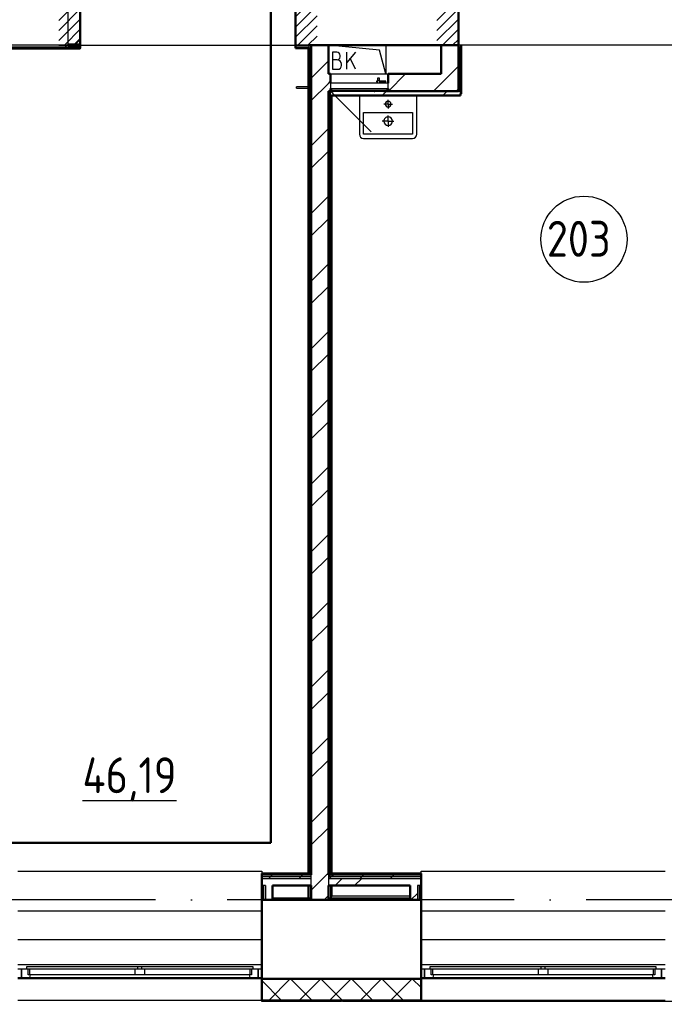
# Model space of a CAD drawing. Header units: millimetres. Extents: x -1073752 to 1436911, y -1379358 to 94781.
# Drawn here: x -1051686 to -1047193, y -1027063 to -1020223 of the extents above; entities that cross this region are included whole.
import ezdxf

# ---------------------------------------------------------------- set-up
doc = ezdxf.new("R2010")
doc.units = ezdxf.units.MM
doc.linetypes.add('ADSK_Линия сетки', pattern=[25, 20, -2.5, 0, -2.5])
doc.linetypes.add('ADSK_Штриховая_ш2 п1_5', pattern=[4.5, 3, -1.5])
for name, color, linetype, lineweight in [('_ Окна', 7, 'Continuous', 9), ('Двери', 252, 'Continuous', 9), ('лс', 5, 'Continuous', 30), ('Марки помещений', 7, 'Continuous', 20), ('Оборудование', 7, 'Continuous', 18), ('Ограждение', 252, 'Continuous', 9), ('Окна', 7, 'Continuous', 9), ('Оси', 252, 'Continuous', 9), ('Перекрытие', 252, 'Continuous', 18), ('Стены внутренние', 7, 'Continuous', 18), ('Стены наружные', 7, 'Continuous', 18), ('Стены штриховка', 7, 'Continuous', 9), ('Узлы', 7, 'Continuous', 18)]:
    doc.layers.add(name, color=color, linetype=linetype, lineweight=lineweight)
doc.styles.add('GOST Common_2', font='', dxfattribs={"width": 0.9, "height": 250})
doc.styles.get('GOST Common_2').set_extended_font_data('GOST type B')

# ---------------------------------------------------------------- blocks, each defined once
blk = doc.blocks.new('2 этаж')
at = {"layer": 'Двери', "lineweight": 18, "true_color": 0x636466}
h = blk.add_hatch(dxfattribs=at)
h.set_pattern_fill('FP_2', color=251, style=0, pattern_type=2)
h.set_pattern_definition([(45, (108141.006, -12489.253), (-35.3553, 35.3553), [])])
h.paths.add_polyline_path([(109150.1, -12684.3), (109166, -12684.3), (109166, -12294.3), (109016, -12294.3), (109016, -12684.3)])
h.paths.add_polyline_path([(107516, -12684.3), (107516, -12294.3), (107366, -12294.3), (107366, -12684.3)])
h = blk.add_hatch(dxfattribs=at)
h.set_pattern_fill('FP_2', color=251, style=0, pattern_type=2)
h.set_pattern_definition([(45, (110776.005, -12489.253), (-35.3553, 35.3553), [])])
h.paths.add_polyline_path([(111785.1, -12684.3), (111801, -12684.3), (111801, -12294.3), (111651, -12294.3), (111651, -12684.3)])
h.paths.add_polyline_path([(110151, -12684.3), (110151, -12294.3), (110001, -12294.3), (110001, -12684.3)])
at = {"color": 251, "lineweight": 18, "true_color": 0x636466}
for p, q in [((109601.4, -12720.1), (109246, -12684.3)), ((109646, -12884.3), (109601.4, -12720.1)), ((109646, -12684.3), (109646, -12884.3)), ((109303.4, -12732.5), (109273.4, -12732.5)), ((109273.4, -12732.5), (109273.4, -12852.5)), ((109306.7, -12785.8), (109273.4, -12785.8)), ((109326.7, -12765.8), (109326.7, -12755.8)), ((109433.4, -12732.5), (109373.4, -12804)), ((109373.4, -12852.5), (109373.4, -12732.5)), ((109433.4, -12852.5), (109397.4, -12775.3)), ((109273.4, -12852.5), (109310, -12852.5)), ((109336.7, -12825.8), (109336.7, -12815.8))]:
    blk.add_line(p, q, dxfattribs=at)
for centre, radius, start, end in [((109303.4, -12755.8), 23.3, 0, 90), ((109306.7, -12765.8), 20, 270, 0), ((109306.7, -12815.8), 30, 0, 90), ((109310, -12825.8), 26.7, 270, 0)]:
    blk.add_arc(centre, radius, start, end, dxfattribs=at)
at = {"layer": '_ Окна', "color": 251, "true_color": 0x636466}
for p, q in [((107106, -19121.3), (107081, -19121.3)), ((107106, -19179.3), (107106, -19121.3)), ((108781, -19121.3), (108756, -19121.3)), ((108756, -19121.3), (108756, -19179.3)), ((109916, -19121.3), (109891, -19121.3)), ((109916, -19179.3), (109916, -19121.3)), ((111591, -19121.3), (111566, -19121.3)), ((111566, -19121.3), (111566, -19179.3)), ((107081, -19179.3), (107106, -19179.3)), ((108756, -19179.3), (108781, -19179.3)), ((109891, -19179.3), (109916, -19179.3)), ((111566, -19179.3), (111591, -19179.3))]:
    blk.add_line(p, q, dxfattribs=at)
at = {"layer": '_ Окна', "color": 251, "lineweight": 18, "true_color": 0x636466}
for p, q in [((107144, -19121.3), (107106, -19121.3)), ((107106, -19121.3), (107106, -19179.3)), ((107152, -19162.3), (107152, -19121.3)), ((108710, -19121.3), (108710, -19162.3)), ((108756, -19121.3), (108718, -19121.3)), ((108756, -19179.3), (108756, -19121.3)), ((109954, -19121.3), (109916, -19121.3)), ((109916, -19121.3), (109916, -19179.3)), ((109962, -19162.3), (109962, -19121.3)), ((111520, -19121.3), (111520, -19162.3)), ((111566, -19121.3), (111528, -19121.3)), ((111566, -19179.3), (111566, -19121.3)), ((107106, -19179.3), (107165.5, -19179.3)), ((107164, -19162.3), (107152, -19162.3)), ((107165.5, -19179.3), (107170, -19162.3)), ((108692, -19162.3), (108696.6, -19179.3)), ((108696.6, -19179.3), (108756, -19179.3)), ((108710, -19162.3), (108698, -19162.3)), ((109916, -19179.3), (109975.5, -19179.3)), ((109974, -19162.3), (109962, -19162.3)), ((109975.5, -19179.3), (109980, -19162.3)), ((111502, -19162.3), (111506.6, -19179.3)), ((111506.6, -19179.3), (111566, -19179.3)), ((111520, -19162.3), (111508, -19162.3))]:
    blk.add_line(p, q, dxfattribs=at)
at = {"layer": 'Двери', "color": 251, "linetype": 'ADSK_Штриховая_ш2 п1_5', "true_color": 0x636466}
for p, q in [((107516, -12684.3), (107516, -12294.3)), ((109016, -12294.3), (109016, -12684.3)), ((110151, -12684.3), (110151, -12294.3)), ((107366, -12684.3), (107516, -12684.3)), ((109016, -12684.3), (109166, -12684.3)), ((110001, -12684.3), (110151, -12684.3))]:
    blk.add_line(p, q, dxfattribs=at)
at = {"layer": 'Марки помещений', "color": 251, "true_color": 0x636466}
blk.add_circle((111026.3, -14035.9), 300, dxfattribs=at)
at = {"layer": 'Оборудование', "color": 251, "true_color": 0x636466}
for p, q in [((109588.4, -12913.9), (109588.4, -12931.4)), ((109600.6, -12913.9), (109588.4, -12913.9)), ((109600.6, -12931.4), (109600.6, -12913.9)), ((109261, -12949.3), (109261, -12985.6)), ((109661, -12949.3), (109261, -12949.3)), ((109261.9, -12986.6), (109660.1, -12986.6)), ((109268, -12986.6), (109268, -12996.3)), ((109589.7, -12933.9), (109581.4, -12933.9)), ((109581.4, -12933.9), (109581.4, -12938.9)), ((109581.4, -12938.9), (109589.7, -12938.9)), ((109584.9, -12933.3), (109584.9, -12949.3)), ((109604.2, -12933.3), (109584.9, -12933.3)), ((109588.4, -12931.4), (109586.4, -12933.3)), ((109600.6, -12931.4), (109588.4, -12931.4)), ((109645.2, -12933.9), (109599.3, -12933.9)), ((109599.3, -12938.9), (109645.2, -12938.9)), ((109602.6, -12933.3), (109600.6, -12931.4)), ((109604.2, -12949.3), (109604.2, -12933.3)), ((109645.2, -12938.9), (109645.2, -12933.9)), ((109654, -12996.3), (109654, -12986.6)), ((109661, -12985.6), (109661, -12949.3)), ((109261, -13004.3), (109543.8, -13287.1)), ((109269, -12997.3), (109653.1, -12997.3)), ((109280, -12998.8), (109280, -13004.3)), ((109280, -13004.3), (109642, -13004.3)), ((109564.5, -13004.3), (109564.5, -13006.3)), ((109564.5, -13006.3), (109568.5, -13006.3)), ((109629, -13006.3), (109568.5, -13006.3)), ((109629, -13006.3), (109633, -13006.3)), ((109633, -13006.3), (109633, -13004.3)), ((109642, -13004.3), (109642, -12998.8))]:
    blk.add_line(p, q, dxfattribs=at)
for points, knots in [([(109261, -12985.6), (109261, -12985.7), (109261, -12985.9), (109261.1, -12986.1), (109261.3, -12986.3), (109261.4, -12986.4), (109261.6, -12986.5), (109261.7, -12986.5), (109261.8, -12986.6), (109261.9, -12986.6)], [-1, -1, -1, -1, -0.833333, -0.666667, -0.5, -0.333333, -0.25, -0.166667, 0, 0, 0, 0]), ([(109660.1, -12986.6), (109660.2, -12986.6), (109660.3, -12986.5), (109660.4, -12986.5), (109660.6, -12986.4), (109660.7, -12986.3), (109660.9, -12986.1), (109661, -12985.9), (109661, -12985.7), (109661, -12985.6)], [0, 0, 0, 0, 0.166667, 0.25, 0.333333, 0.5, 0.666667, 0.833333, 1, 1, 1, 1]), ([(109268, -12996.3), (109268, -12996.4), (109268, -12996.5), (109268.1, -12996.8), (109268.2, -12996.9), (109268.4, -12997), (109268.5, -12997.1), (109268.6, -12997.2), (109268.8, -12997.2), (109268.9, -12997.3), (109269, -12997.3)], [-1, -1, -1, -1, -0.833333, -0.666667, -0.541667, -0.416667, -0.333333, -0.25, -0.166667, 0, 0, 0, 0]), ([(109278.5, -12997.3), (109278.6, -12997.3), (109278.8, -12997.3), (109279.1, -12997.4), (109279.2, -12997.5), (109279.4, -12997.6), (109279.6, -12997.7), (109279.7, -12997.9), (109279.8, -12998), (109279.9, -12998.2), (109280, -12998.5), (109280, -12998.7), (109280, -12998.8)], [-1, -1, -1, -1, -0.833333, -0.75, -0.666667, -0.583333, -0.5, -0.416667, -0.333333, -0.25, -0.166667, 0, 0, 0, 0]), ([(109642, -12998.8), (109642, -12998.7), (109642, -12998.5), (109642.1, -12998.2), (109642.2, -12998), (109642.3, -12997.9), (109642.5, -12997.7), (109642.6, -12997.6), (109642.8, -12997.5), (109643, -12997.4), (109643.2, -12997.3), (109643.4, -12997.3), (109643.5, -12997.3)], [0, 0, 0, 0, 0.166667, 0.25, 0.333333, 0.416667, 0.5, 0.583333, 0.666667, 0.75, 0.833333, 1, 1, 1, 1]), ([(109653.1, -12997.3), (109653.1, -12997.3), (109653.3, -12997.2), (109653.4, -12997.2), (109653.5, -12997.1), (109653.7, -12997), (109653.8, -12996.9), (109653.9, -12996.8), (109654, -12996.5), (109654, -12996.4), (109654, -12996.3)], [0, 0, 0, 0, 0.166667, 0.25, 0.333333, 0.416667, 0.541667, 0.666667, 0.833333, 1, 1, 1, 1])]:
    blk.add_open_spline(points, degree=3, knots=knots, dxfattribs=at)
at = {"layer": 'Ограждение', "color": 251, "true_color": 0x636466}
for p, q in [((102119, -12709.3), (107516, -12709.3)), ((107516, -12704.3), (107516, -12709.3)), ((110166, -12684.3), (110176, -12684.3)), ((110166, -12684.3), (110166, -12699.3)), ((110176, -12964.3), (110176, -12684.3)), ((109024, -12984.3), (109024, -12974.3)), ((109106, -12974.3), (109024, -12974.3)), ((109024, -12984.3), (109101, -12984.3)), ((109106, -12979.3), (109101, -12984.3)), ((109101, -12984.3), (109101, -18454.3)), ((110176, -12964.3), (110171, -12964.3)), ((109266, -13594.3), (109271, -13594.3)), ((109271, -18454.3), (109271, -13594.3)), ((107081, -18439.3), (108781, -18439.3)), ((108781, -18439.3), (108781, -18454.3)), ((109891, -18454.3), (109891, -18439.3)), ((109891, -18439.3), (111591, -18439.3)), ((109101, -18539.3), (109101, -18624.3)), ((109111, -18624.3), (109111, -18539.3)), ((109261, -18539.3), (109261, -18624.3)), ((109271, -18614.3), (109271, -18539.3)), ((109271, -18614.3), (109261, -18624.3)), ((109816, -18614.3), (109271, -18614.3)), ((107081, -18714.3), (108781, -18714.3)), ((109891, -18714.3), (111591, -18714.3)), ((107081, -18914.3), (108781, -18914.3)), ((109891, -18914.3), (111591, -18914.3)), ((107081, -19089.3), (108781, -19089.3)), ((109891, -19089.3), (111591, -19089.3))]:
    blk.add_line(p, q, dxfattribs=at)
at = {"layer": 'Окна', "color": 251, "true_color": 0x636466}
for p, q in [((107144, -19104.3), (107916, -19104.3)), ((107144, -19121.3), (107144, -19104.3)), ((107916, -19121.3), (107144, -19121.3)), ((107164, -19162.3), (107164, -19121.3)), ((107896, -19121.3), (107896, -19162.3)), ((107916, -19104.3), (107946, -19104.3)), ((107916, -19104.3), (107916, -19121.3)), ((107946, -19121.3), (107916, -19121.3)), ((107946, -19104.3), (108718, -19104.3)), ((107946, -19121.3), (107946, -19104.3)), ((108718, -19121.3), (107946, -19121.3)), ((107966, -19162.3), (107966, -19121.3)), ((108698, -19121.3), (108698, -19162.3)), ((108718, -19104.3), (108718, -19121.3)), ((109954, -19104.3), (110726, -19104.3)), ((109954, -19121.3), (109954, -19104.3)), ((110726, -19121.3), (109954, -19121.3)), ((109974, -19162.3), (109974, -19121.3)), ((110706, -19121.3), (110706, -19162.3)), ((110726, -19104.3), (110756, -19104.3)), ((110726, -19104.3), (110726, -19121.3)), ((110756, -19121.3), (110726, -19121.3)), ((110756, -19104.3), (111528, -19104.3)), ((110756, -19121.3), (110756, -19104.3)), ((111528, -19121.3), (110756, -19121.3)), ((110776, -19162.3), (110776, -19121.3)), ((111508, -19121.3), (111508, -19162.3)), ((111528, -19104.3), (111528, -19121.3)), ((107896, -19162.3), (107164, -19162.3)), ((107165.5, -19179.3), (108696.6, -19179.3)), ((107966, -19162.3), (107896, -19162.3)), ((108698, -19162.3), (107966, -19162.3)), ((110706, -19162.3), (109974, -19162.3)), ((109975.5, -19179.3), (111506.6, -19179.3)), ((110776, -19162.3), (110706, -19162.3)), ((111508, -19162.3), (110776, -19162.3))]:
    blk.add_line(p, q, dxfattribs=at)
at = {"layer": 'Оси', "color": 251, "linetype": 'ADSK_Линия сетки', "ltscale": 100, "true_color": 0x636466}
blk.add_line((170543.3, -18639.3), (93603.7, -18639.3), dxfattribs=at)
at = {"layer": 'Перекрытие', "color": 251, "ltscale": 100, "true_color": 0x636466}
blk.add_line((109646, -12684.3), (109646, -12884.3), dxfattribs=at)
at = {"layer": 'Стены внутренние', "color": 251, "true_color": 0x636466}
for p, q in [((107431, -12679.3), (107431, -12299.3)), ((107516, -12684.3), (109111, -12684.3)), ((111651, -12684.3), (110151, -12684.3)), ((108781, -19189.3), (107081, -19189.3)), ((111591, -19189.3), (109891, -19189.3)), ((108781, -19341.3), (107081, -19341.3)), ((111591, -19341.3), (109891, -19341.3))]:
    blk.add_line(p, q, dxfattribs=at)
at = {"layer": 'Стены внутренние', "color": 251, "lineweight": 30, "true_color": 0x636466}
for p, q in [((109016, -12294.3), (109016, -12684.3)), ((110151, -12684.3), (110151, -12294.3)), ((107431, -12684.3), (107431, -12679.3)), ((109246, -12684.3), (110031, -12684.3)), ((108781, -18639.3), (108781, -19341.3)), ((109126, -18639.3), (108856, -18639.3)), ((109816, -18639.3), (109246, -18639.3)), ((109891, -19341.3), (109891, -18639.3)), ((108781, -19189.3), (109891, -19189.3)), ((108781, -19341.3), (109891, -19341.3))]:
    blk.add_line(p, q, dxfattribs=at)
at = {"layer": 'Стены внутренние', "color": 251, "linetype": 'Continuous', "lineweight": 9, "true_color": 0x636466}
for p, q in [((108919.1, -19339.3), (108781, -19201.2)), ((108829.6, -19339.3), (108979.6, -19189.3)), ((109131.2, -19339.3), (108981.2, -19189.3)), ((109041.7, -19339.3), (109191.7, -19189.3)), ((109343.3, -19339.3), (109193.3, -19189.3)), ((109253.9, -19339.3), (109403.9, -19189.3)), ((109555.5, -19339.3), (109405.5, -19189.3)), ((109466, -19339.3), (109616, -19189.3)), ((109767.6, -19339.3), (109617.6, -19189.3)), ((109678.1, -19339.3), (109828.1, -19189.3)), ((109891, -19250.5), (109829.7, -19189.3)), ((108977.4, -19341.3), (108976.3, -19339.3)), ((109329.4, -19341.3), (109328.2, -19339.3)), ((109543.3, -19339.3), (109542.2, -19341.3))]:
    blk.add_line(p, q, dxfattribs=at)
at = {"layer": 'Стены наружные', "color": 251, "lineweight": 30, "true_color": 0x636466}
for p, q in [((107516, -12679.3), (107516, -12299.3)), ((102119, -12699.3), (107516, -12699.3)), ((102119, -12704.3), (107516, -12704.3)), ((107431, -12679.3), (107516, -12679.3)), ((107516, -12684.3), (107431, -12684.3)), ((107516, -12704.3), (107516, -12684.3)), ((109016, -12684.3), (109016, -12704.3)), ((109016, -12699.3), (109111, -12699.3)), ((109016, -12704.3), (109106, -12704.3)), ((109106, -12704.3), (109106, -18454.3)), ((109246, -12684.3), (109111, -12684.3)), ((109111, -18459.3), (109111, -12699.3)), ((109126, -12684.3), (109126, -18464.3)), ((109246, -12884.3), (109246, -12684.3)), ((110031, -12684.3), (110031, -12884.3)), ((110151, -12684.3), (110031, -12684.3)), ((110151, -12684.3), (110151, -13004.3)), ((110166, -12699.3), (110151, -12699.3)), ((110166, -12704.3), (110166, -12699.3)), ((110171, -12704.3), (110166, -12704.3)), ((110171, -13024.3), (110171, -12704.3)), ((109261, -12884.3), (109246, -12884.3)), ((109261, -12949.3), (109261, -12884.3)), ((110031, -12884.3), (109661, -12884.3)), ((109661, -12884.3), (109661, -12949.3)), ((109261, -13004.3), (109261, -12985.9)), ((109661, -12985.9), (109661, -13004.3)), ((109246, -18464.3), (109246, -13004.3)), ((109280, -13004.3), (109246, -13004.3)), ((109266, -18454.3), (109266, -13034.3)), ((109266, -13034.3), (110166, -13034.3)), ((110151, -13004.3), (109642, -13004.3)), ((110166, -13024.3), (110171, -13024.3)), ((110166, -13034.3), (110166, -13024.3)), ((109106, -18454.3), (108781, -18454.3)), ((108781, -18454.3), (108781, -18459.3)), ((108781, -18459.3), (108781, -18639.3)), ((109111, -18459.3), (109106, -18459.3)), ((109106, -18459.3), (109111, -18459.3)), ((109246, -18464.3), (109261, -18464.3)), ((109266, -18459.3), (109261, -18459.3)), ((109261, -18459.3), (109266, -18459.3)), ((109891, -18454.3), (109266, -18454.3)), ((109891, -18459.3), (109891, -18454.3)), ((109891, -18639.3), (109891, -18459.3)), ((108856, -18539.3), (109126, -18539.3)), ((108856, -18639.3), (108856, -18539.3)), ((109126, -18539.3), (109126, -18639.3)), ((109246, -18639.3), (109246, -18539.3)), ((109246, -18539.3), (109816, -18539.3)), ((109816, -18539.3), (109816, -18639.3)), ((108781, -18639.3), (108856, -18639.3)), ((109126, -18639.3), (109246, -18639.3)), ((109816, -18639.3), (109891, -18639.3))]:
    blk.add_line(p, q, dxfattribs=at)
at = {"layer": 'Стены наружные', "color": 251, "linetype": 'Continuous', "lineweight": 9, "true_color": 0x636466}
for p, q in [((107474.2, -12679.3), (107516, -12637.4)), ((107120.8, -12704.3), (107125.8, -12699.3)), ((107191.5, -12704.3), (107196.5, -12699.3)), ((107262.2, -12704.3), (107267.2, -12699.3)), ((107332.9, -12704.3), (107337.9, -12699.3)), ((107403.6, -12704.3), (107408.6, -12699.3)), ((107408.6, -12699.3), (107423.6, -12684.3)), ((107474.3, -12704.3), (107479.3, -12699.3)), ((109029.9, -12704.3), (109034.9, -12699.3)), ((109100.7, -12704.3), (109105.7, -12699.3)), ((109105.7, -12699.3), (109111, -12693.9)), ((109106, -12769.6), (109111, -12764.6)), ((110166, -12770.3), (110171, -12765.3)), ((109106, -12840.3), (109111, -12835.3)), ((109126, -12913.3), (109246, -12793.3)), ((110031, -12951.2), (110151, -12831.2)), ((110166, -12841), (110171, -12836)), ((109106, -12911), (109111, -12906)), ((109663.7, -13004.3), (109783.7, -12884.3)), ((110151, -12926.7), (110166, -12911.7)), ((110166, -12911.7), (110171, -12906.7)), ((109106, -12981.7), (109111, -12976.7)), ((109126, -13070.5), (109246, -12950.5)), ((109246, -12950.5), (109261, -12935.5)), ((109978, -13004.3), (110031, -12951.2)), ((110135.1, -13004.3), (110151, -12988.4)), ((110166, -12982.4), (110171, -12977.4)), ((109106, -13052.5), (109111, -13047.5)), ((109261, -13038.9), (109265.6, -13034.3)), ((109619.2, -13034.3), (109649.2, -13004.3)), ((110043.4, -13034.3), (110073.4, -13004.3)), ((109106, -13123.2), (109111, -13118.2)), ((109261, -13109.6), (109266, -13104.6)), ((109106, -13193.9), (109111, -13188.9)), ((109261, -13180.3), (109266, -13175.3)), ((109106, -13264.6), (109111, -13259.6)), ((109126, -13384.8), (109246, -13264.8)), ((109261, -13251), (109266, -13246)), ((109106, -13335.3), (109111, -13330.3)), ((109261, -13321.7), (109266, -13316.7)), ((109106, -13406), (109111, -13401)), ((109246, -13407.4), (109261, -13392.4)), ((109261, -13392.4), (109266, -13387.4)), ((109106, -13476.7), (109111, -13471.7)), ((109126, -13541.9), (109246, -13421.9)), ((109261, -13463.1), (109266, -13458.1)), ((109106, -13547.4), (109111, -13542.4)), ((109261, -13533.8), (109266, -13528.8)), ((109261, -13604.6), (109266, -13599.6)), ((109106, -13618.1), (109111, -13613.1)), ((109261, -13675.3), (109266, -13670.3)), ((109106, -13688.8), (109111, -13683.8)), ((109126, -13856.2), (109246, -13736.2)), ((109261, -13746), (109266, -13741)), ((109106, -13759.6), (109111, -13754.6)), ((109246, -13831.7), (109261, -13816.7)), ((109261, -13816.7), (109266, -13811.7)), ((109106, -13830.3), (109111, -13825.3)), ((109261, -13887.4), (109266, -13882.4)), ((109106, -13901), (109111, -13896)), ((109126, -14013.4), (109246, -13893.4)), ((109261, -13958.1), (109266, -13953.1)), ((109106, -13971.7), (109111, -13966.7)), ((109106, -14042.4), (109111, -14037.4)), ((109261, -14028.8), (109266, -14023.8)), ((109106, -14113.1), (109111, -14108.1)), ((109261, -14099.5), (109266, -14094.5)), ((109106, -14183.8), (109111, -14178.8)), ((109126, -14327.7), (109246, -14207.7)), ((109261, -14170.2), (109266, -14165.2)), ((109106, -14254.5), (109111, -14249.5)), ((109246, -14256), (109261, -14241)), ((109261, -14241), (109266, -14236)), ((109106, -14325.2), (109111, -14320.2)), ((109261, -14311.7), (109266, -14306.7)), ((109106, -14396), (109111, -14391)), ((109126, -14484.8), (109246, -14364.8)), ((109261, -14382.4), (109266, -14377.4)), ((109106, -14466.7), (109111, -14461.7)), ((109261, -14453.1), (109266, -14448.1)), ((109106, -14537.4), (109111, -14532.4)), ((109261, -14523.8), (109266, -14518.8)), ((109106, -14608.1), (109111, -14603.1)), ((109261, -14594.5), (109266, -14589.5)), ((109106, -14678.8), (109111, -14673.8)), ((109126, -14799.2), (109246, -14679.2)), ((109246, -14680.2), (109261, -14665.2)), ((109261, -14665.2), (109266, -14660.2)), ((109106, -14749.5), (109111, -14744.5)), ((109261, -14735.9), (109266, -14730.9)), ((109106, -14820.2), (109111, -14815.2)), ((109126, -14956.3), (109246, -14836.3)), ((109261, -14806.6), (109266, -14801.6)), ((109106, -14890.9), (109111, -14885.9)), ((109261, -14877.3), (109266, -14872.3)), ((109106, -14961.6), (109111, -14956.6)), ((109261, -14948.1), (109266, -14943.1)), ((109106, -15032.3), (109111, -15027.3)), ((109261, -15018.8), (109266, -15013.8)), ((109106, -15103.1), (109111, -15098.1)), ((109246, -15104.5), (109261, -15089.5)), ((109261, -15089.5), (109266, -15084.5)), ((109106, -15173.8), (109111, -15168.8)), ((109126, -15270.6), (109246, -15150.6)), ((109261, -15160.2), (109266, -15155.2)), ((109106, -15244.5), (109111, -15239.5)), ((109261, -15230.9), (109266, -15225.9)), ((109106, -15315.2), (109111, -15310.2)), ((109126, -15427.8), (109246, -15307.8)), ((109261, -15301.6), (109266, -15296.6)), ((109106, -15385.9), (109111, -15380.9)), ((109261, -15372.3), (109266, -15367.3)), ((109106, -15456.6), (109111, -15451.6)), ((109261, -15443), (109266, -15438)), ((109106, -15527.3), (109111, -15522.3)), ((109246, -15528.7), (109261, -15513.7)), ((109261, -15513.7), (109266, -15508.7)), ((109106, -15598), (109111, -15593)), ((109261, -15584.5), (109266, -15579.5)), ((109126, -15742.1), (109246, -15622.1)), ((109261, -15655.2), (109266, -15650.2)), ((109106, -15668.7), (109111, -15663.7)), ((109261, -15725.9), (109266, -15720.9)), ((109106, -15739.5), (109111, -15734.5)), ((109126, -15899.2), (109246, -15779.2)), ((109261, -15796.6), (109266, -15791.6)), ((109106, -15810.2), (109111, -15805.2)), ((109261, -15867.3), (109266, -15862.3)), ((109106, -15880.9), (109111, -15875.9)), ((109261, -15938), (109266, -15933)), ((109106, -15951.6), (109111, -15946.6)), ((109246, -15953), (109261, -15938)), ((109261, -16008.7), (109266, -16003.7)), ((109106, -16022.3), (109111, -16017.3)), ((109106, -16093), (109111, -16088)), ((109126, -16213.5), (109246, -16093.5)), ((109261, -16079.4), (109266, -16074.4)), ((109106, -16163.7), (109111, -16158.7)), ((109261, -16150.1), (109266, -16145.1)), ((109106, -16234.4), (109111, -16229.4)), ((109126, -16370.7), (109246, -16250.7)), ((109261, -16220.9), (109266, -16215.9)), ((109106, -16305.1), (109111, -16300.1)), ((109261, -16291.6), (109266, -16286.6)), ((109106, -16375.9), (109111, -16370.9)), ((109246, -16377.3), (109261, -16362.3)), ((109261, -16362.3), (109266, -16357.3)), ((109106, -16446.6), (109111, -16441.6)), ((109261, -16433), (109266, -16428)), ((109106, -16517.3), (109111, -16512.3)), ((109261, -16503.7), (109266, -16498.7)), ((109106, -16588), (109111, -16583)), ((109126, -16685), (109246, -16565)), ((109261, -16574.4), (109266, -16569.4)), ((109106, -16658.7), (109111, -16653.7)), ((109261, -16645.1), (109266, -16640.1)), ((109106, -16729.4), (109111, -16724.4)), ((109126, -16842.2), (109246, -16722.2)), ((109261, -16715.8), (109266, -16710.8)), ((109106, -16800.1), (109111, -16795.1)), ((109246, -16801.5), (109261, -16786.5)), ((109261, -16786.5), (109266, -16781.5)), ((109106, -16870.8), (109111, -16865.8)), ((109261, -16857.2), (109266, -16852.2)), ((109106, -16941.5), (109111, -16936.5)), ((109261, -16928), (109266, -16923)), ((109106, -17012.2), (109111, -17007.2)), ((109261, -16998.7), (109266, -16993.7)), ((109106, -17083), (109111, -17078)), ((109126, -17156.5), (109246, -17036.5)), ((109261, -17069.4), (109266, -17064.4)), ((109106, -17153.7), (109111, -17148.7)), ((109261, -17140.1), (109266, -17135.1)), ((109106, -17224.4), (109111, -17219.4)), ((109126, -17313.6), (109246, -17193.6)), ((109246, -17225.8), (109261, -17210.8)), ((109261, -17210.8), (109266, -17205.8)), ((109106, -17295.1), (109111, -17290.1)), ((109261, -17281.5), (109266, -17276.5)), ((109106, -17365.8), (109111, -17360.8)), ((109261, -17352.2), (109266, -17347.2)), ((109106, -17436.5), (109111, -17431.5)), ((109261, -17422.9), (109266, -17417.9)), ((109106, -17507.2), (109111, -17502.2)), ((109126, -17627.9), (109246, -17507.9)), ((109261, -17493.6), (109266, -17488.6)), ((109106, -17577.9), (109111, -17572.9)), ((109261, -17564.4), (109266, -17559.4)), ((109106, -17648.6), (109111, -17643.6)), ((109246, -17650.1), (109261, -17635.1)), ((109261, -17635.1), (109266, -17630.1)), ((109106, -17719.4), (109111, -17714.4)), ((109126, -17785.1), (109246, -17665.1)), ((109261, -17705.8), (109266, -17700.8)), ((109261, -17776.5), (109266, -17771.5)), ((109106, -17790.1), (109111, -17785.1)), ((109261, -17847.2), (109266, -17842.2)), ((109106, -17860.8), (109111, -17855.8)), ((109261, -17917.9), (109266, -17912.9)), ((109106, -17931.5), (109111, -17926.5)), ((109126, -18099.4), (109246, -17979.4)), ((109261, -17988.6), (109266, -17983.6)), ((109106, -18002.2), (109111, -17997.2)), ((109261, -18059.3), (109266, -18054.3)), ((109106, -18072.9), (109111, -18067.9)), ((109246, -18074.3), (109261, -18059.3)), ((109261, -18130), (109266, -18125)), ((109106, -18143.6), (109111, -18138.6)), ((109126, -18256.6), (109246, -18136.6)), ((109106, -18214.3), (109111, -18209.3)), ((109261, -18200.8), (109266, -18195.8)), ((109106, -18285), (109111, -18280)), ((109261, -18271.5), (109266, -18266.5)), ((109106, -18355.8), (109111, -18350.8)), ((109261, -18342.2), (109266, -18337.2)), ((108790.4, -18459.3), (108795.4, -18454.3)), ((108843.6, -18476.8), (108856.1, -18464.3)), ((108856.1, -18464.3), (108861.1, -18459.3)), ((108861.1, -18459.3), (108866.1, -18454.3)), ((108931.8, -18459.3), (108936.8, -18454.3)), ((109002.5, -18459.3), (109007.5, -18454.3)), ((109055.7, -18476.8), (109068.2, -18464.3)), ((109073.2, -18459.3), (109078.2, -18454.3)), ((109106, -18426.5), (109111, -18421.5)), ((109126, -18570.9), (109246, -18450.9)), ((109261, -18412.9), (109266, -18407.9)), ((109267.8, -18476.8), (109280.3, -18464.3)), ((109280.3, -18464.3), (109285.3, -18459.3)), ((109285.3, -18459.3), (109290.3, -18454.3)), ((109356.1, -18459.3), (109361.1, -18454.3)), ((109426.8, -18459.3), (109431.8, -18454.3)), ((109480, -18476.8), (109492.5, -18464.3)), ((109497.5, -18459.3), (109502.5, -18454.3)), ((109568.2, -18459.3), (109573.2, -18454.3)), ((109638.9, -18459.3), (109643.9, -18454.3)), ((109692.1, -18476.8), (109704.6, -18464.3)), ((109704.6, -18464.3), (109709.6, -18459.3)), ((109709.6, -18459.3), (109714.6, -18454.3)), ((109780.3, -18459.3), (109785.3, -18454.3)), ((109851, -18459.3), (109856, -18454.3)), ((108831.1, -18489.3), (108843.6, -18476.8)), ((109043.2, -18489.3), (109055.7, -18476.8)), ((109255.3, -18489.3), (109267.8, -18476.8)), ((109292.3, -18539.3), (109342.3, -18489.3)), ((109427.3, -18539.3), (109477.3, -18489.3)), ((109467.5, -18489.3), (109480, -18476.8)), ((109679.6, -18489.3), (109692.1, -18476.8)), ((108781, -18539.3), (108781.1, -18539.3)), ((109820.7, -18639.3), (109866, -18594)), ((109214.8, -18639.3), (109246, -18608))]:
    blk.add_line(p, q, dxfattribs=at)
at = {"layer": 'Стены наружные', "color": 251, "true_color": 0x636466}
for p, q in [((107431, -12684.3), (102119, -12684.3)), ((109111, -12684.3), (109016, -12684.3)), ((109261, -12884.3), (109661, -12884.3)), ((108856, -18624.3), (109118.5, -18624.3)), ((109118.5, -18639.3), (109118.5, -18624.3)), ((109253.5, -18624.3), (109816, -18624.3)), ((109253.5, -18639.3), (109253.5, -18624.3)), ((108781, -19346.3), (108781, -19341.3)), ((109336, -19346.3), (108781, -19346.3)), ((109336, -19346.3), (109336, -19341.3)), ((109344, -19346.3), (109344, -19341.3)), ((112136, -19346.3), (109344, -19346.3)), ((109891, -19341.3), (109891, -19346.3))]:
    blk.add_line(p, q, dxfattribs=at)
at = {"layer": 'Стены штриховка', "color": 251, "true_color": 0x636466}
for p, q in [((109111, -12699.3), (109111, -12684.3)), ((110166, -13024.3), (110166, -12704.3)), ((109261, -18459.3), (109261, -13004.3)), ((109266, -13034.3), (109261, -13034.3)), ((110151, -13004.3), (110166, -13004.3)), ((109106, -18459.3), (108781, -18459.3)), ((108781, -18459.3), (109106, -18459.3)), ((108781, -18464.3), (109126, -18464.3)), ((109111, -18459.3), (109126, -18459.3)), ((109126, -18539.3), (109126, -18464.3)), ((109246, -18464.3), (109246, -18539.3)), ((109261, -18464.3), (109891, -18464.3)), ((109891, -18459.3), (109266, -18459.3)), ((109266, -18459.3), (109891, -18459.3)), ((108781, -18476.8), (109126, -18476.8)), ((108781, -18489.3), (109126, -18489.3)), ((109246, -18476.8), (109891, -18476.8)), ((109246, -18489.3), (109891, -18489.3)), ((108806, -18539.3), (108781, -18539.3)), ((108793.5, -18539.3), (108793.5, -18639.3)), ((108806, -18539.3), (108806, -18639.3)), ((109891, -18539.3), (109866, -18539.3)), ((109866, -18539.3), (109866, -18639.3)), ((109878.5, -18539.3), (109878.5, -18639.3)), ((108783, -19265.3), (108781, -19265.3)), ((108783, -19265.3), (108783, -19339.3)), ((109891, -19265.3), (109889, -19265.3)), ((109889, -19339.3), (109889, -19265.3)), ((108783, -19339.3), (109889, -19339.3))]:
    blk.add_line(p, q, dxfattribs=at)
at = {"layer": 'Узлы', "color": 251, "lineweight": 9, "true_color": 0x636466}
for p, q in [((109461, -13034.3), (109461, -13304.3)), ((109661, -13094.3), (109661, -13064.3)), ((109861, -13304.3), (109861, -13034.3)), ((109661, -13094.3), (109631, -13094.3)), ((109661, -13094.3), (109661, -13124.3)), ((109661, -13094.3), (109691, -13094.3)), ((109661, -13214.3), (109661, -13174.3)), ((109661, -13214.3), (109621, -13214.3)), ((109661, -13214.3), (109661, -13254.3)), ((109661, -13214.3), (109701, -13214.3)), ((109491, -13334.3), (109661, -13334.3)), ((109661, -13334.3), (109831, -13334.3))]:
    blk.add_line(p, q, dxfattribs=at)
at = {"layer": 'Узлы', "color": 251, "true_color": 0x636466}
for p, q in [((109491, -13304.3), (109491, -13153.3)), ((109491, -13153.3), (109831, -13153.3)), ((109831, -13153.3), (109831, -13304.3)), ((109831, -13304.3), (109491, -13304.3))]:
    blk.add_line(p, q, dxfattribs=at)
at = {"layer": 'Узлы', "color": 251, "lineweight": 9, "true_color": 0x636466}
for centre, radius, start, end in [((109661, -13094.2), 20, 90, 180.01158), ((109661, -13094.3), 20, 180, 270), ((109661, -13094.3), 20, 0, 90), ((109661, -13094.3), 20, 270, 0), ((109661, -13214.2), 30, 90, 180.00772), ((109661, -13214.3), 30, 0, 90), ((109661, -13214.3), 30, 180, 270), ((109661, -13214.3), 30, 270, 0)]:
    blk.add_arc(centre, radius, start, end, dxfattribs=at)
at = {"layer": 'Узлы', "color": 251, "true_color": 0x636466}
for centre, start, end in [((109491, -13304.3), 180, 270), ((109831, -13304.3), 270, 0)]:
    blk.add_arc(centre, 30, start, end, dxfattribs=at)
at = {"layer": 'Марки помещений', "color": 251, "true_color": 0x636466, "style": 'GOST Common_2', "width": 0.9}
for s, p in [('203', (110767.5, -14158.2)), ('%%U46,19', (107531.4, -17895.9))]:
    blk.add_text(s, height=250, dxfattribs=at).set_placement(p)

msp = doc.modelspace()

# ---------------------------------------------------------------- linework, layer by layer
at = {"layer": 'лс', "color": 5}
for p in [(-1049934.9, -1019650.4), (-1055822, -1025958.8)]:
    msp.add_line(p, (-1049934.9, -1025958.8), dxfattribs=at)

# ---------------------------------------------------------------- block references
msp.add_blockref('2 этаж', (-1158779.2, -1007716.5))

doc.saveas('drawing.dxf')
